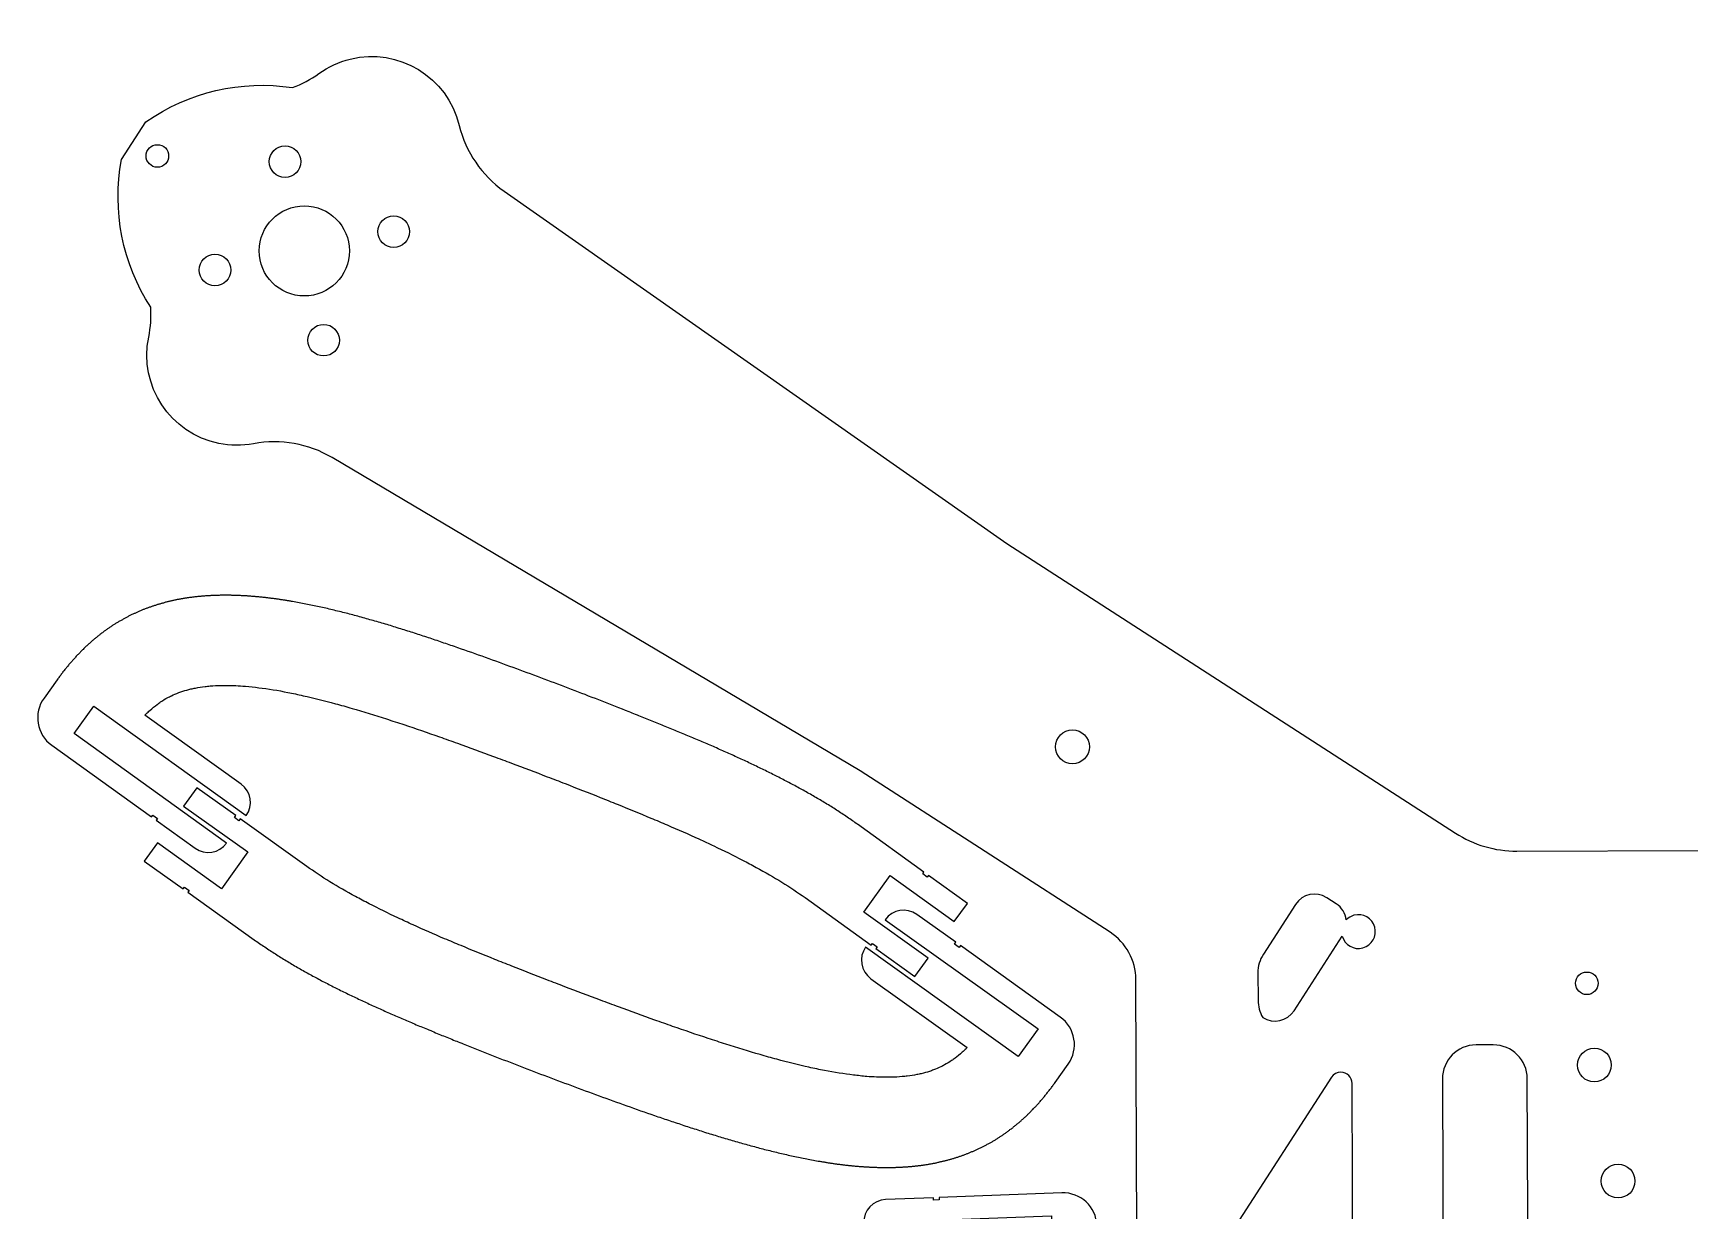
# Model space of a CAD drawing. Header units: millimetres. Extents: x 124 to 429, y -385 to -150.
# Drawn here: x 123.8 to 270.7, y -254.4 to -150 of the extents above; entities that cross this region are included whole.
import ezdxf

# ---------------------------------------------------------------- set-up
doc = ezdxf.new("R2010")
doc.units = ezdxf.units.MM
doc.header["$MEASUREMENT"] = 0
doc.layers.add('Layer 1', color=7, linetype='Continuous', lineweight=0)

msp = doc.modelspace()

# ---------------------------------------------------------------- linework, layer by layer
at = {"layer": 'Layer 1', "color": 18, "lineweight": 25, "true_color": 0x000000}
for points in [[(196.88, -220.13), (196.77, -220.05), (196.65, -219.97), (196.54, -219.89), (196.42, -219.81), (196.31, -219.73), (196.19, -219.65), (196.07, -219.57), (195.96, -219.49), (195.84, -219.41), (195.72, -219.33), (195.61, -219.25), (195.49, -219.17), (195.37, -219.1), (195.25, -219.02), (195.13, -218.94), (195.01, -218.87), (194.89, -218.79), (194.77, -218.71), (194.65, -218.64), (194.53, -218.56), (194.41, -218.49), (194.29, -218.41), (194.17, -218.34), (194.05, -218.26), (193.93, -218.19), (193.81, -218.12), (193.68, -218.04), (193.56, -217.97), (193.44, -217.9), (193.32, -217.83), (193.19, -217.75), (193.07, -217.68), (192.94, -217.61), (192.82, -217.54), (192.7, -217.47), (192.57, -217.4), (192.45, -217.33), (192.32, -217.26), (192.2, -217.18), (192.07, -217.11), (191.94, -217.05), (191.82, -216.98), (191.69, -216.91), (191.56, -216.84), (191.44, -216.77), (191.31, -216.7), (191.18, -216.63), (191.06, -216.56), (190.93, -216.5), (190.8, -216.43), (190.67, -216.36), (190.54, -216.29), (190.41, -216.23), (190.28, -216.16), (190.15, -216.09), (190.02, -216.03), (189.89, -215.96), (189.76, -215.89), (189.63, -215.83), (189.5, -215.76), (189.37, -215.7), (189.24, -215.63), (189.11, -215.57), (188.98, -215.5), (188.84, -215.44), (188.71, -215.37), (188.58, -215.31), (188.45, -215.24), (188.31, -215.18), (188.18, -215.11), (188.05, -215.05), (187.91, -214.98), (187.78, -214.92), (187.65, -214.86), (187.51, -214.79), (187.38, -214.73), (187.24, -214.67), (187.11, -214.6), (186.97, -214.54), (186.84, -214.48), (186.7, -214.42), (186.57, -214.35), (186.43, -214.29), (186.29, -214.23), (186.16, -214.17), (186.02, -214.1), (185.89, -214.04), (185.75, -213.98), (185.61, -213.92), (185.47, -213.86), (185.34, -213.79), (185.2, -213.73), (185.06, -213.67), (184.92, -213.61), (184.78, -213.55), (184.65, -213.49), (184.51, -213.43), (184.37, -213.36), (184.23, -213.3), (184.09, -213.24), (183.95, -213.18), (183.81, -213.12), (183.67, -213.06), (183.53, -213), (183.39, -212.94), (183.25, -212.88), (183.11, -212.82), (182.97, -212.76), (182.83, -212.7), (182.68, -212.64), (182.54, -212.58), (182.4, -212.52), (182.26, -212.46), (182.12, -212.4), (181.98, -212.34), (181.83, -212.28), (181.69, -212.22), (181.55, -212.16), (181.41, -212.1), (181.26, -212.04), (181.12, -211.98), (180.98, -211.92), (180.83, -211.86), (180.69, -211.8), (180.55, -211.74), (180.4, -211.68), (180.26, -211.62), (180.11, -211.56), (179.97, -211.5), (179.82, -211.44), (179.68, -211.38), (179.54, -211.33), (179.39, -211.27), (179.25, -211.21), (179.1, -211.15), (178.95, -211.09), (178.81, -211.03), (178.66, -210.97), (178.52, -210.91), (178.37, -210.85), (178.23, -210.79), (178.08, -210.74), (177.93, -210.68), (177.79, -210.62), (177.64, -210.56), (177.49, -210.5), (177.35, -210.44), (177.2, -210.38), (177.05, -210.32), (176.9, -210.27), (176.76, -210.21), (176.61, -210.15), (176.31, -210.03), (176.02, -209.92), (175.72, -209.8), (175.42, -209.68), (175.13, -209.56), (174.83, -209.45), (174.53, -209.33), (174.23, -209.22), (173.93, -209.1), (173.63, -208.98), (173.33, -208.87), (173.03, -208.75), (172.73, -208.63), (172.43, -208.52), (172.13, -208.4), (171.83, -208.29), (171.52, -208.17), (171.22, -208.06), (170.92, -207.94), (170.61, -207.82), (170.31, -207.71), (170.01, -207.59), (169.7, -207.48), (169.4, -207.37), (169.09, -207.25), (168.79, -207.14), (168.48, -207.02), (168.18, -206.91), (167.87, -206.79), (167.57, -206.68), (167.26, -206.57), (166.96, -206.45), (166.65, -206.34), (166.34, -206.23), (166.04, -206.12), (165.73, -206), (165.42, -205.89), (165.12, -205.78), (164.81, -205.67), (164.5, -205.56), (164.2, -205.45), (163.89, -205.34), (163.58, -205.23), (163.27, -205.12), (162.97, -205.01), (162.66, -204.9), (162.35, -204.79), (162.04, -204.68), (161.74, -204.58), (161.43, -204.47), (161.28, -204.42), (161.12, -204.36), (160.97, -204.31), (160.81, -204.26), (160.66, -204.2), (160.51, -204.15), (160.35, -204.1), (160.2, -204.05), (160.05, -203.99), (159.89, -203.94), (159.74, -203.89), (159.59, -203.84), (159.43, -203.79), (159.28, -203.74), (159.13, -203.69), (158.97, -203.63), (158.82, -203.58), (158.67, -203.53), (158.51, -203.48), (158.36, -203.43), (158.21, -203.38), (158.05, -203.33), (157.9, -203.28), (157.75, -203.23), (157.59, -203.18), (157.44, -203.13), (157.29, -203.08), (157.13, -203.04), (156.98, -202.99), (156.83, -202.94), (156.67, -202.89), (156.52, -202.84), (156.37, -202.8), (156.22, -202.75), (156.06, -202.7), (155.91, -202.65), (155.76, -202.61), (155.61, -202.56), (155.45, -202.51), (155.3, -202.47), (155.15, -202.42), (155, -202.38), (154.84, -202.33), (154.69, -202.29), (154.54, -202.24), (154.39, -202.2), (154.24, -202.15), (154.08, -202.11), (153.93, -202.06), (153.78, -202.02), (153.63, -201.98), (153.48, -201.93), (153.33, -201.89), (153.18, -201.85), (153.02, -201.81), (152.87, -201.77), (152.72, -201.72), (152.57, -201.68), (152.42, -201.64), (152.27, -201.6), (152.12, -201.56), (151.97, -201.52), (151.82, -201.48), (151.67, -201.44), (151.52, -201.41), (151.37, -201.37), (151.22, -201.33), (151.07, -201.29), (150.92, -201.25), (150.77, -201.22), (150.62, -201.18), (150.47, -201.14), (150.32, -201.11), (150.17, -201.07), (150.02, -201.04), (149.87, -201), (149.72, -200.97), (149.57, -200.93), (149.42, -200.9), (149.27, -200.87), (149.12, -200.83), (148.98, -200.8), (148.83, -200.77), (148.68, -200.74), (148.53, -200.71), (148.38, -200.68), (148.24, -200.65), (148.09, -200.62), (147.94, -200.59), (147.79, -200.56), (147.65, -200.53), (147.5, -200.5), (147.35, -200.48), (147.2, -200.45), (147.06, -200.42), (146.91, -200.4), (146.76, -200.37), (146.69, -200.36), (146.62, -200.35), (146.54, -200.33), (146.47, -200.32), (146.4, -200.31), (146.33, -200.3), (146.25, -200.28), (146.18, -200.27), (146.11, -200.26), (146.03, -200.25), (145.96, -200.24), (145.89, -200.23), (145.82, -200.22), (145.74, -200.21), (145.67, -200.19), (145.6, -200.18), (145.52, -200.17), (145.45, -200.16), (145.38, -200.15), (145.31, -200.14), (145.23, -200.13), (145.16, -200.12), (145.09, -200.11), (145.02, -200.1), (144.95, -200.09), (144.87, -200.09), (144.8, -200.08), (144.73, -200.07), (144.66, -200.06), (144.58, -200.05), (144.51, -200.04), (144.44, -200.03), (144.37, -200.02), (144.3, -200.02), (144.22, -200.01), (144.15, -200), (144.08, -199.99), (144.01, -199.98), (143.94, -199.98), (143.87, -199.97), (143.79, -199.96), (143.72, -199.96), (143.65, -199.95), (143.58, -199.94), (143.51, -199.94), (143.44, -199.93), (143.37, -199.92), (143.29, -199.92), (143.22, -199.91), (143.15, -199.91), (143.08, -199.9), (143.01, -199.89), (142.94, -199.89), (142.87, -199.88), (142.8, -199.88), (142.73, -199.87), (142.65, -199.87), (142.58, -199.87), (142.51, -199.86), (142.44, -199.86), (142.37, -199.85), (142.3, -199.85), (142.23, -199.85), (142.16, -199.84), (142.09, -199.84), (142.02, -199.84), (141.95, -199.83), (141.88, -199.83), (141.81, -199.83), (141.74, -199.83), (141.67, -199.82), (141.6, -199.82), (141.53, -199.82), (141.46, -199.82), (141.39, -199.82), (141.32, -199.81), (141.25, -199.81), (141.18, -199.81), (141.11, -199.81), (141.04, -199.81), (140.97, -199.81), (140.9, -199.81), (140.83, -199.81), (140.76, -199.81), (140.69, -199.81), (140.62, -199.81), (140.55, -199.81), (140.48, -199.81), (140.41, -199.81), (140.34, -199.81), (140.27, -199.82), (140.2, -199.82), (140.13, -199.82), (140.07, -199.82), (140, -199.82), (139.93, -199.83), (139.86, -199.83), (139.79, -199.83), (139.72, -199.83), (139.65, -199.84), (139.58, -199.84), (139.52, -199.84), (139.45, -199.85), (139.38, -199.85), (139.31, -199.85), (139.24, -199.86), (139.17, -199.86), (139.1, -199.87), (139.04, -199.87), (138.97, -199.88), (138.9, -199.88), (138.83, -199.89), (138.76, -199.89), (138.7, -199.9), (138.63, -199.91), (138.56, -199.91), (138.49, -199.92), (138.43, -199.93), (138.36, -199.93), (138.29, -199.94), (138.22, -199.95), (138.15, -199.96), (138.09, -199.96), (138.02, -199.97), (137.95, -199.98), (137.89, -199.99), (137.82, -200), (137.75, -200.01), (137.68, -200.01), (137.62, -200.02), (137.55, -200.03), (137.48, -200.04), (137.42, -200.05), (137.35, -200.06), (137.28, -200.07), (137.22, -200.08), (137.15, -200.09), (137.08, -200.11), (137.02, -200.12), (136.95, -200.13), (136.88, -200.14), (136.82, -200.15), (136.75, -200.17), (136.69, -200.18), (136.62, -200.19), (136.55, -200.2), (136.49, -200.22), (136.42, -200.23), (136.36, -200.24), (136.29, -200.26), (136.22, -200.27), (136.16, -200.29), (136.09, -200.3), (136.03, -200.32), (135.96, -200.33), (135.9, -200.35), (135.83, -200.36), (135.77, -200.38), (135.7, -200.39), (135.64, -200.41), (135.57, -200.43), (135.51, -200.44), (135.44, -200.46), (135.38, -200.48), (135.31, -200.5), (135.25, -200.51), (135.18, -200.53), (135.12, -200.55), (135.05, -200.57), (134.99, -200.59), (134.92, -200.61), (134.86, -200.63), (134.8, -200.64), (134.73, -200.66), (134.67, -200.68), (134.6, -200.71), (134.54, -200.73), (134.48, -200.75), (134.41, -200.77), (134.35, -200.79), (134.28, -200.81), (134.22, -200.83), (134.16, -200.86), (134.09, -200.88), (134.03, -200.9), (133.97, -200.92), (133.9, -200.95), (133.84, -200.97), (133.78, -200.99), (133.71, -201.02), (133.65, -201.04), (133.59, -201.07), (133.53, -201.09), (133.46, -201.12), (133.4, -201.14), (133.34, -201.17), (133.28, -201.2), (133.21, -201.22), (133.15, -201.25), (133.09, -201.28), (133.03, -201.3), (132.96, -201.33), (132.9, -201.36), (132.84, -201.39), (132.78, -201.42), (132.72, -201.44), (132.65, -201.47), (132.59, -201.5), (132.53, -201.53), (132.47, -201.56), (132.41, -201.59), (132.35, -201.62), (132.29, -201.65), (132.22, -201.68), (132.16, -201.72), (132.1, -201.75), (132.04, -201.78), (131.98, -201.81), (131.92, -201.84), (131.86, -201.88), (131.8, -201.91), (131.74, -201.94), (131.68, -201.98), (131.62, -202.01), (131.56, -202.05), (131.5, -202.08), (131.43, -202.12), (131.37, -202.15), (131.31, -202.19), (131.25, -202.22), (131.19, -202.26), (131.13, -202.3), (131.08, -202.33), (131.02, -202.37), (130.96, -202.41), (130.9, -202.45), (130.84, -202.48), (130.78, -202.52), (130.72, -202.56), (130.66, -202.6), (130.6, -202.64), (130.54, -202.68), (130.48, -202.72), (130.42, -202.76), (130.36, -202.8), (130.31, -202.84), (130.25, -202.88), (130.19, -202.93), (130.13, -202.97), (130.07, -203.01), (130.01, -203.05), (129.96, -203.1), (129.9, -203.14), (129.84, -203.18), (129.78, -203.23), (129.72, -203.27), (129.67, -203.32), (129.61, -203.36), (129.55, -203.41), (129.49, -203.45), (129.44, -203.5), (129.38, -203.55), (129.32, -203.59), (129.26, -203.64), (129.21, -203.69), (129.15, -203.74), (129.09, -203.79), (129.04, -203.83), (128.98, -203.88), (128.92, -203.93), (128.87, -203.98), (128.81, -204.03), (128.75, -204.08), (128.7, -204.13), (128.64, -204.19), (128.58, -204.24), (128.53, -204.29), (128.47, -204.34), (128.42, -204.39), (128.36, -204.45), (128.3, -204.5), (128.25, -204.55), (128.19, -204.61), (128.14, -204.66), (128.08, -204.72), (128.03, -204.77), (127.97, -204.83), (127.92, -204.89), (127.86, -204.94), (127.81, -205), (127.75, -205.06), (127.7, -205.11), (127.64, -205.17), (127.59, -205.23), (127.53, -205.29), (127.48, -205.35), (127.43, -205.41), (127.37, -205.47), (127.32, -205.53), (127.26, -205.59), (127.21, -205.65), (127.16, -205.71), (127.1, -205.77), (127.05, -205.83), (127, -205.9), (126.94, -205.96), (126.89, -206.02), (126.84, -206.09), (126.78, -206.15), (126.73, -206.22), (126.68, -206.28), (126.62, -206.35), (126.57, -206.41), (126.52, -206.48), (126.47, -206.55), (126.41, -206.61), (126.36, -206.68), (126.31, -206.75), (126.26, -206.82), (126.21, -206.89), (126.15, -206.96), (126.1, -207.03), (126.05, -207.1), (126, -207.17), (125.95, -207.24), (125.9, -207.31)], [(148.03, -223.86), (142.13, -219.65), (142.02, -219.81), (141.61, -219.52), (141.73, -219.36), (138.27, -216.88), (137.11, -218.51), (142.8, -222.58), (140.48, -225.84), (134.78, -221.76), (133.62, -223.39), (137.07, -225.86), (137.19, -225.7), (137.6, -225.99), (137.48, -226.15), (143.38, -230.37)], [(192.22, -226.63), (198.1, -230.86), (198.22, -230.7), (198.63, -230.99), (198.51, -231.15), (201.96, -233.63), (203.13, -232.01), (197.44, -227.92), (199.78, -224.68), (205.46, -228.76), (206.63, -227.14), (203.18, -224.66), (203.06, -224.82), (202.66, -224.53), (202.77, -224.36), (196.88, -220.13)], [(143.38, -230.37), (143.49, -230.45), (143.61, -230.53), (143.72, -230.61), (143.84, -230.7), (143.96, -230.78), (144.07, -230.86), (144.19, -230.94), (144.31, -231.01), (144.42, -231.09), (144.54, -231.17), (144.66, -231.25), (144.78, -231.33), (144.9, -231.4), (145.01, -231.48), (145.13, -231.56), (145.25, -231.63), (145.37, -231.71), (145.49, -231.79), (145.61, -231.86), (145.73, -231.94), (145.85, -232.01), (145.97, -232.09), (146.1, -232.16), (146.22, -232.23), (146.34, -232.31), (146.46, -232.38), (146.58, -232.45), (146.71, -232.53), (146.83, -232.6), (146.95, -232.67), (147.08, -232.74), (147.2, -232.82), (147.32, -232.89), (147.45, -232.96), (147.57, -233.03), (147.7, -233.1), (147.82, -233.17), (147.95, -233.24), (148.07, -233.31), (148.2, -233.38), (148.33, -233.45), (148.45, -233.52), (148.58, -233.59), (148.71, -233.66), (148.83, -233.72), (148.96, -233.79), (149.09, -233.86), (149.22, -233.93), (149.34, -234), (149.47, -234.06), (149.6, -234.13), (149.73, -234.2), (149.86, -234.26), (149.99, -234.33), (150.12, -234.4), (150.25, -234.46), (150.38, -234.53), (150.51, -234.6), (150.64, -234.66), (150.77, -234.73), (150.9, -234.79), (151.03, -234.86), (151.16, -234.92), (151.3, -234.99), (151.43, -235.05), (151.56, -235.12), (151.69, -235.18), (151.83, -235.24), (151.96, -235.31), (152.09, -235.37), (152.23, -235.44), (152.36, -235.5), (152.49, -235.56), (152.63, -235.63), (152.76, -235.69), (152.9, -235.75), (153.03, -235.82), (153.17, -235.88), (153.3, -235.94), (153.44, -236), (153.57, -236.07), (153.71, -236.13), (153.84, -236.19), (153.98, -236.25), (154.12, -236.32), (154.25, -236.38), (154.39, -236.44), (154.53, -236.5), (154.67, -236.56), (154.8, -236.62), (154.94, -236.69), (155.08, -236.75), (155.22, -236.81), (155.36, -236.87), (155.49, -236.93), (155.63, -236.99), (155.77, -237.05), (155.91, -237.11), (156.05, -237.17), (156.19, -237.23), (156.33, -237.29), (156.47, -237.35), (156.61, -237.42), (156.75, -237.48), (156.89, -237.54), (157.03, -237.6), (157.17, -237.66), (157.31, -237.72), (157.45, -237.78), (157.59, -237.84), (157.74, -237.9), (157.88, -237.96), (158.02, -238.02), (158.16, -238.07), (158.3, -238.13), (158.45, -238.19), (158.59, -238.25), (158.73, -238.31), (158.87, -238.37), (159.02, -238.43), (159.16, -238.49), (159.3, -238.55), (159.45, -238.61), (159.59, -238.67), (159.74, -238.73), (159.88, -238.79), (160.02, -238.85), (160.17, -238.9), (160.31, -238.96), (160.46, -239.02), (160.6, -239.08), (160.75, -239.14), (160.89, -239.2), (161.04, -239.26), (161.18, -239.32), (161.33, -239.37), (161.47, -239.43), (161.62, -239.49), (161.77, -239.55), (161.91, -239.61), (162.06, -239.67), (162.21, -239.73), (162.35, -239.78), (162.5, -239.84), (162.65, -239.9), (162.79, -239.96), (162.94, -240.02), (163.09, -240.08), (163.23, -240.14), (163.38, -240.19), (163.53, -240.25), (163.68, -240.31), (163.97, -240.43), (164.27, -240.54), (164.57, -240.66), (164.86, -240.77), (165.16, -240.89), (165.46, -241.01), (165.76, -241.12), (166.06, -241.24), (166.36, -241.35), (166.66, -241.47), (166.96, -241.59), (167.26, -241.7), (167.56, -241.82), (167.86, -241.93), (168.16, -242.05), (168.46, -242.16), (168.77, -242.28), (169.07, -242.39), (169.37, -242.51), (169.68, -242.62), (169.98, -242.73), (170.28, -242.85), (170.59, -242.96), (170.89, -243.08), (171.2, -243.19), (171.5, -243.3), (171.81, -243.42), (172.11, -243.53), (172.42, -243.65), (172.73, -243.76), (173.03, -243.87), (173.34, -243.98), (173.64, -244.1), (173.95, -244.21), (174.26, -244.32), (174.56, -244.43), (174.87, -244.54), (175.18, -244.65), (175.49, -244.76), (175.79, -244.87), (176.1, -244.98), (176.41, -245.09), (176.72, -245.2), (177.02, -245.31), (177.33, -245.42), (177.64, -245.53), (177.95, -245.64), (178.25, -245.74), (178.56, -245.85), (178.87, -245.96), (179.02, -246.01), (179.18, -246.06), (179.33, -246.11), (179.48, -246.17), (179.64, -246.22), (179.79, -246.27), (179.95, -246.32), (180.1, -246.38), (180.25, -246.43), (180.41, -246.48), (180.56, -246.53), (180.71, -246.58), (180.87, -246.63), (181.02, -246.68), (181.17, -246.73), (181.33, -246.78), (181.48, -246.84), (181.64, -246.89), (181.79, -246.94), (181.94, -246.99), (182.1, -247.04), (182.25, -247.09), (182.4, -247.13), (182.56, -247.18), (182.71, -247.23), (182.86, -247.28), (183.02, -247.33), (183.17, -247.38), (183.32, -247.43), (183.47, -247.48), (183.63, -247.52), (183.78, -247.57), (183.93, -247.62), (184.09, -247.67), (184.24, -247.71), (184.39, -247.76), (184.54, -247.81), (184.7, -247.85), (184.85, -247.9), (185, -247.94), (185.15, -247.99), (185.31, -248.03), (185.46, -248.08), (185.61, -248.12), (185.76, -248.17), (185.91, -248.21), (186.07, -248.26), (186.22, -248.3), (186.37, -248.34), (186.52, -248.39), (186.67, -248.43), (186.83, -248.47), (186.98, -248.51), (187.13, -248.56), (187.28, -248.6), (187.43, -248.64), (187.58, -248.68), (187.73, -248.72), (187.88, -248.76), (188.04, -248.8), (188.19, -248.84), (188.34, -248.88), (188.49, -248.92), (188.64, -248.96), (188.79, -249), (188.94, -249.03), (189.09, -249.07), (189.24, -249.11), (189.39, -249.15), (189.54, -249.18), (189.69, -249.22), (189.84, -249.26), (189.99, -249.29), (190.14, -249.33), (190.29, -249.36), (190.44, -249.4), (190.59, -249.43), (190.74, -249.46), (190.88, -249.5), (191.03, -249.53), (191.18, -249.56), (191.33, -249.59), (191.48, -249.63), (191.63, -249.66), (191.78, -249.69), (191.92, -249.72), (192.07, -249.75), (192.22, -249.78), (192.37, -249.81), (192.51, -249.83), (192.66, -249.86), (192.81, -249.89), (192.96, -249.92), (193.1, -249.94), (193.25, -249.97), (193.4, -250), (193.54, -250.02), (193.62, -250.03), (193.69, -250.05), (193.76, -250.06), (193.84, -250.07), (193.91, -250.08), (193.98, -250.09), (194.06, -250.11), (194.13, -250.12), (194.2, -250.13), (194.27, -250.14), (194.35, -250.15), (194.42, -250.16), (194.49, -250.17), (194.57, -250.18), (194.64, -250.19), (194.71, -250.2), (194.78, -250.22), (194.86, -250.23), (194.93, -250.24), (195, -250.25), (195.07, -250.26), (195.15, -250.26), (195.22, -250.27), (195.29, -250.28), (195.36, -250.29), (195.44, -250.3), (195.51, -250.31), (195.58, -250.32), (195.65, -250.33), (195.72, -250.34), (195.8, -250.35), (195.87, -250.35), (195.94, -250.36), (196.01, -250.37), (196.08, -250.38), (196.16, -250.39), (196.23, -250.39), (196.3, -250.4), (196.37, -250.41), (196.44, -250.41), (196.51, -250.42), (196.59, -250.43), (196.66, -250.44), (196.73, -250.44), (196.8, -250.45), (196.87, -250.45), (196.94, -250.46), (197.01, -250.47), (197.09, -250.47), (197.16, -250.48), (197.23, -250.48), (197.3, -250.49), (197.37, -250.49), (197.44, -250.5), (197.51, -250.5), (197.58, -250.51), (197.65, -250.51), (197.73, -250.52), (197.8, -250.52), (197.87, -250.52), (197.94, -250.53), (198.01, -250.53), (198.08, -250.54), (198.15, -250.54), (198.22, -250.54), (198.29, -250.54), (198.36, -250.55), (198.43, -250.55), (198.5, -250.55), (198.57, -250.55), (198.64, -250.56), (198.71, -250.56), (198.78, -250.56), (198.85, -250.56), (198.92, -250.56), (198.99, -250.56), (199.06, -250.57), (199.13, -250.57), (199.2, -250.57), (199.27, -250.57), (199.34, -250.57), (199.41, -250.57), (199.48, -250.57), (199.55, -250.57), (199.62, -250.57), (199.69, -250.57), (199.76, -250.57), (199.83, -250.57), (199.9, -250.56), (199.97, -250.56), (200.04, -250.56), (200.1, -250.56), (200.17, -250.56), (200.24, -250.56), (200.31, -250.55), (200.38, -250.55), (200.45, -250.55), (200.52, -250.55), (200.59, -250.54), (200.66, -250.54), (200.72, -250.54), (200.79, -250.53), (200.86, -250.53), (200.93, -250.52), (201, -250.52), (201.07, -250.52), (201.14, -250.51), (201.2, -250.51), (201.27, -250.5), (201.34, -250.5), (201.41, -250.49), (201.48, -250.48), (201.54, -250.48), (201.61, -250.47), (201.68, -250.47), (201.75, -250.46), (201.82, -250.45), (201.88, -250.45), (201.95, -250.44), (202.02, -250.43), (202.09, -250.42), (202.15, -250.42), (202.22, -250.41), (202.29, -250.4), (202.36, -250.39), (202.42, -250.38), (202.49, -250.38), (202.56, -250.37), (202.62, -250.36), (202.69, -250.35), (202.76, -250.34), (202.82, -250.33), (202.89, -250.32), (202.96, -250.31), (203.02, -250.3), (203.09, -250.29), (203.16, -250.27), (203.22, -250.26), (203.29, -250.25), (203.36, -250.24), (203.42, -250.23), (203.49, -250.22), (203.56, -250.2), (203.62, -250.19), (203.69, -250.18), (203.75, -250.17), (203.82, -250.15), (203.89, -250.14), (203.95, -250.12), (204.02, -250.11), (204.08, -250.1), (204.15, -250.08), (204.21, -250.07), (204.28, -250.05), (204.35, -250.04), (204.41, -250.02), (204.48, -250.01), (204.54, -249.99), (204.61, -249.97), (204.67, -249.96), (204.74, -249.94), (204.8, -249.92), (204.87, -249.91), (204.93, -249.89), (205, -249.87), (205.06, -249.85), (205.12, -249.83), (205.19, -249.82), (205.25, -249.8), (205.32, -249.78), (205.38, -249.76), (205.45, -249.74), (205.51, -249.72), (205.57, -249.7), (205.64, -249.68), (205.7, -249.66), (205.77, -249.64), (205.83, -249.62), (205.89, -249.6), (205.96, -249.57), (206.02, -249.55), (206.09, -249.53), (206.15, -249.51), (206.21, -249.48), (206.28, -249.46), (206.34, -249.44), (206.4, -249.42), (206.47, -249.39), (206.53, -249.37), (206.59, -249.34), (206.65, -249.32), (206.72, -249.29), (206.78, -249.27), (206.84, -249.24), (206.9, -249.22), (206.97, -249.19), (207.03, -249.16), (207.09, -249.14), (207.15, -249.11), (207.22, -249.08), (207.28, -249.06), (207.34, -249.03), (207.4, -249), (207.47, -248.97), (207.53, -248.94), (207.59, -248.92), (207.65, -248.89), (207.71, -248.86), (207.77, -248.83), (207.84, -248.8), (207.9, -248.77), (207.96, -248.74), (208.02, -248.71), (208.08, -248.67), (208.14, -248.64), (208.2, -248.61), (208.26, -248.58), (208.32, -248.55), (208.39, -248.51), (208.45, -248.48), (208.51, -248.45), (208.57, -248.41), (208.63, -248.38), (208.69, -248.35), (208.75, -248.31), (208.81, -248.28), (208.87, -248.24), (208.93, -248.21), (208.99, -248.17), (209.05, -248.13), (209.11, -248.1), (209.17, -248.06), (209.23, -248.02), (209.29, -247.99), (209.35, -247.95), (209.41, -247.91), (209.47, -247.87), (209.53, -247.83), (209.58, -247.79), (209.64, -247.75), (209.7, -247.72), (209.76, -247.68), (209.82, -247.64), (209.88, -247.59), (209.94, -247.55), (210, -247.51), (210.05, -247.47), (210.11, -247.43), (210.17, -247.39), (210.23, -247.34), (210.29, -247.3), (210.35, -247.26), (210.4, -247.21), (210.46, -247.17), (210.52, -247.13), (210.58, -247.08), (210.64, -247.04), (210.69, -246.99), (210.75, -246.94), (210.81, -246.9), (210.87, -246.85), (210.92, -246.81), (210.98, -246.76), (211.04, -246.71), (211.09, -246.66), (211.15, -246.61), (211.21, -246.57), (211.26, -246.52), (211.32, -246.47), (211.38, -246.42), (211.43, -246.37), (211.49, -246.32), (211.55, -246.27), (211.6, -246.22), (211.66, -246.17), (211.71, -246.11), (211.77, -246.06), (211.83, -246.01), (211.88, -245.96), (211.94, -245.9), (211.99, -245.85), (212.05, -245.8), (212.1, -245.74), (212.16, -245.69), (212.21, -245.63), (212.27, -245.58), (212.32, -245.52), (212.38, -245.46), (212.43, -245.41), (212.49, -245.35), (212.54, -245.29), (212.6, -245.23), (212.65, -245.18), (212.71, -245.12), (212.76, -245.06), (212.82, -245), (212.87, -244.94), (212.92, -244.88), (212.98, -244.82), (213.03, -244.76), (213.09, -244.7), (213.14, -244.64), (213.19, -244.57), (213.25, -244.51), (213.3, -244.45), (213.35, -244.39), (213.41, -244.32), (213.46, -244.26), (213.51, -244.19), (213.56, -244.13), (213.62, -244.06), (213.67, -244), (213.72, -243.93), (213.77, -243.87), (213.83, -243.8), (213.88, -243.73), (213.93, -243.66), (213.98, -243.6), (214.04, -243.53), (214.09, -243.46), (214.14, -243.39), (214.19, -243.32), (214.24, -243.25), (214.29, -243.18), (214.35, -243.11), (214.4, -243.04)]]:
    msp.add_lwpolyline(points, dxfattribs=at)
for centre, radius in [((134.78, -160.85), 1), ((146.11, -161.35), 1.4), ((147.81, -169.27), 4), ((155.73, -167.56), 1.4), ((139.89, -170.97), 1.4), ((149.52, -177.19), 1.4), ((215.94, -213.26), 1.5), ((261.57, -234.23), 1), ((262.23, -241.48), 1.5), ((264.33, -251.77), 1.5)]:
    msp.add_circle(centre, radius, dxfattribs=at)
for points, knots in [([(362.3, -319.79), (362.3, -319.79), (340.12, -305.47), (340.12, -305.47), (338.7, -304.55), (337.84, -302.98), (337.84, -301.29), (337.84, -301.29), (337.57, -233.43), (337.57, -233.43), (337.56, -231.74), (338.41, -230.16), (339.82, -229.23), (339.82, -229.23), (361.89, -214.73), (361.89, -214.73), (361.89, -214.73), (408.5, -186.58), (408.5, -186.58), (410.58, -185.32), (413.05, -184.87), (415.44, -185.3), (419.79, -186.08), (423.95, -183.18), (424.73, -178.84), (424.91, -177.82), (424.89, -176.77), (424.68, -175.76), (424.49, -174.9), (424.42, -174.01), (424.47, -173.13), (426.96, -169.24), (427.85, -164.54), (426.96, -160.01), (426.96, -160.01), (424.77, -156.67), (424.77, -156.67), (420.96, -154.06), (416.3, -153.01), (411.74, -153.75), (410.91, -153.44), (410.12, -153.03), (409.4, -152.51), (405.8, -149.96), (400.81, -150.8), (398.25, -154.4), (397.65, -155.25), (397.22, -156.2), (396.98, -157.21), (396.43, -159.57), (395.03, -161.65), (393.05, -163.06), (393.05, -163.06), (348.71, -194.68), (348.71, -194.68), (348.71, -194.68), (309.14, -220.67), (309.14, -220.67), (307.52, -221.74), (305.62, -222.31), (303.69, -222.32), (303.69, -222.32), (255.36, -222.51), (255.36, -222.51), (253.42, -222.51), (251.53, -221.96), (249.9, -220.91), (249.9, -220.91), (210.12, -195.22), (210.12, -195.22), (210.12, -195.22), (165.53, -163.96), (165.53, -163.96), (163.54, -162.57), (162.13, -160.5), (161.55, -158.14), (160.51, -153.84), (156.18, -151.21), (151.89, -152.25), (150.88, -152.5), (149.94, -152.94), (149.1, -153.54), (148.38, -154.06), (147.6, -154.48), (146.77, -154.79), (142.21, -154.09), (137.55, -155.18), (133.77, -157.81), (133.77, -157.81), (131.6, -161.17), (131.6, -161.17), (130.75, -165.71), (131.68, -170.4), (134.19, -174.27), (134.25, -175.16), (134.18, -176.04), (134.01, -176.91), (133.12, -181.24), (135.92, -185.46), (140.24, -186.35), (141.26, -186.55), (142.3, -186.56), (143.32, -186.37), (145.71, -185.92), (148.18, -186.36), (150.27, -187.6), (150.27, -187.6), (197.1, -215.38), (197.1, -215.38), (197.1, -215.38), (219.28, -229.71), (219.28, -229.71), (220.7, -230.62), (221.56, -232.2), (221.57, -233.89), (221.57, -233.89), (221.84, -301.75), (221.84, -301.75), (221.84, -303.44), (221, -305.02), (219.58, -305.95), (219.58, -305.95), (197.52, -320.44), (197.52, -320.44), (197.52, -320.44), (150.9, -348.6), (150.9, -348.6), (148.82, -349.85), (146.36, -350.31), (143.97, -349.88), (139.62, -349.1), (135.46, -351.99), (134.68, -356.34), (134.5, -357.36), (134.51, -358.4), (134.73, -359.42), (134.91, -360.28), (134.98, -361.17), (134.93, -362.05), (132.45, -365.94), (131.56, -370.64), (132.44, -375.17), (132.44, -375.17), (134.64, -378.51), (134.64, -378.51), (138.44, -381.12), (143.11, -382.16), (147.67, -381.43), (148.5, -381.74), (149.28, -382.15), (150, -382.66), (153.6, -385.22), (158.6, -384.37), (161.16, -380.77), (161.76, -379.93), (162.19, -378.98), (162.42, -377.97), (162.98, -375.6), (164.37, -373.52), (166.35, -372.11), (166.35, -372.11), (210.7, -340.5), (210.7, -340.5), (210.7, -340.5), (239.91, -321.31), (239.91, -321.31), (239.91, -321.31), (260.27, -352.29), (260.27, -352.29), (260.27, -352.29), (299.26, -352.14), (299.26, -352.14), (299.6, -352.14), (299.91, -351.97), (300.1, -351.68), (300.1, -351.68), (319.37, -321.83), (319.37, -321.83), (319.67, -321.37), (320.29, -321.23), (320.76, -321.53), (320.76, -321.53), (349.28, -339.95), (349.28, -339.95), (349.28, -339.95), (393.87, -371.21), (393.87, -371.21), (395.86, -372.61), (397.28, -374.68), (397.85, -377.04), (398.89, -381.33), (403.22, -383.97), (407.51, -382.92), (408.52, -382.68), (409.47, -382.24), (410.31, -381.63), (411.02, -381.12), (411.81, -380.7), (412.63, -380.39), (417.2, -381.08), (421.85, -380), (425.64, -377.36), (425.64, -377.36), (427.81, -374), (427.81, -374), (428.66, -369.46), (427.73, -364.77), (425.21, -360.9), (425.16, -360.02), (425.22, -359.14), (425.4, -358.27), (426.28, -353.94), (423.49, -349.71), (419.16, -348.83), (418.15, -348.62), (417.1, -348.61), (416.08, -348.81), (413.7, -349.25), (411.23, -348.82), (409.14, -347.58), (409.14, -347.58), (362.3, -319.79), (362.3, -319.79)], [0, 0, 0, 0, 1, 1, 1, 2, 2, 2, 3, 3, 3, 4, 4, 4, 5, 5, 5, 6, 6, 6, 7, 7, 7, 8, 8, 8, 9, 9, 9, 10, 10, 10, 11, 11, 11, 12, 12, 12, 13, 13, 13, 14, 14, 14, 15, 15, 15, 16, 16, 16, 17, 17, 17, 18, 18, 18, 19, 19, 19, 20, 20, 20, 21, 21, 21, 22, 22, 22, 23, 23, 23, 24, 24, 24, 25, 25, 25, 26, 26, 26, 27, 27, 27, 28, 28, 28, 29, 29, 29, 30, 30, 30, 31, 31, 31, 32, 32, 32, 33, 33, 33, 34, 34, 34, 35, 35, 35, 36, 36, 36, 37, 37, 37, 38, 38, 38, 39, 39, 39, 40, 40, 40, 41, 41, 41, 42, 42, 42, 43, 43, 43, 44, 44, 44, 45, 45, 45, 46, 46, 46, 47, 47, 47, 48, 48, 48, 49, 49, 49, 50, 50, 50, 51, 51, 51, 52, 52, 52, 53, 53, 53, 54, 54, 54, 55, 55, 55, 56, 56, 56, 57, 57, 57, 58, 58, 58, 59, 59, 59, 60, 60, 60, 61, 61, 61, 62, 62, 62, 63, 63, 63, 64, 64, 64, 65, 65, 65, 66, 66, 66, 67, 67, 67, 68, 68, 68, 69, 69, 69, 70, 70, 70, 71, 71, 71, 72, 72, 72, 73, 73, 73, 74, 74, 74, 74]), ([(125.9, -207.31), (125.9, -207.31), (124.73, -208.93), (124.73, -208.93), (123.76, -210.28), (124.07, -212.15), (125.41, -213.12), (125.41, -213.12), (134.27, -219.48), (134.27, -219.48), (134.27, -219.48), (134.38, -219.32), (134.38, -219.32), (134.38, -219.32), (134.79, -219.61), (134.79, -219.61), (134.79, -219.61), (134.67, -219.77), (134.67, -219.77), (134.67, -219.77), (138.13, -222.25), (138.13, -222.25), (139.02, -222.89), (140.27, -222.69), (140.92, -221.79), (140.92, -221.79), (127.39, -212.08), (127.39, -212.08), (127.39, -212.08), (129.14, -209.64), (129.14, -209.64), (129.14, -209.64), (142.67, -219.36), (142.67, -219.36), (143.31, -218.46), (143.11, -217.21), (142.21, -216.57), (142.21, -216.57), (133.68, -210.44), (133.68, -210.44)], [0, 0, 0, 0, 1, 1, 1, 2, 2, 2, 3, 3, 3, 4, 4, 4, 5, 5, 5, 6, 6, 6, 7, 7, 7, 8, 8, 8, 9, 9, 9, 10, 10, 10, 11, 11, 11, 12, 12, 12, 13, 13, 13, 13]), ([(133.68, -210.44), (133.71, -210.4), (133.75, -210.36), (133.79, -210.33), (133.9, -210.22), (134.01, -210.12), (134.11, -210.02), (134.33, -209.82), (134.55, -209.65), (134.76, -209.5), (134.86, -209.42), (134.97, -209.34), (135.07, -209.27), (135.28, -209.13), (135.49, -209.01), (135.7, -208.89), (135.81, -208.84), (135.91, -208.78), (136.02, -208.73), (136.23, -208.63), (136.45, -208.54), (136.68, -208.45), (136.79, -208.41), (136.91, -208.37), (137.03, -208.33), (137.26, -208.25), (137.51, -208.19), (137.76, -208.12), (137.89, -208.09), (138.02, -208.07), (138.16, -208.04), (138.43, -207.99), (138.71, -207.94), (139.01, -207.91), (139.15, -207.89), (139.3, -207.88), (139.46, -207.86), (139.77, -207.84), (140.09, -207.82), (140.42, -207.81), (140.59, -207.81), (140.76, -207.81), (140.94, -207.81), (141.46, -207.81), (142.01, -207.84), (142.59, -207.89), (142.98, -207.92), (143.38, -207.96), (143.78, -208.01), (144.6, -208.11), (145.46, -208.25), (146.35, -208.43), (146.8, -208.52), (147.25, -208.61), (147.71, -208.72), (148.64, -208.92), (149.59, -209.16), (150.57, -209.43), (151.06, -209.56), (151.55, -209.7), (152.05, -209.85), (153.05, -210.14), (154.06, -210.45), (155.09, -210.78), (155.61, -210.95), (156.13, -211.12), (156.65, -211.29), (157.69, -211.64), (158.74, -212), (159.8, -212.37), (160.33, -212.56), (160.86, -212.75), (161.39, -212.94), (162.45, -213.32), (163.52, -213.71), (164.58, -214.11), (165.12, -214.3), (165.65, -214.5), (166.18, -214.7), (167.25, -215.1), (168.31, -215.5), (169.36, -215.91), (169.89, -216.11), (170.41, -216.31), (170.94, -216.52), (171.98, -216.92), (173.02, -217.33), (174.04, -217.74), (174.56, -217.94), (175.07, -218.15), (175.57, -218.35), (176.58, -218.76), (177.58, -219.17), (178.55, -219.58), (179.04, -219.78), (179.52, -219.98), (180, -220.19), (180.95, -220.6), (181.89, -221.01), (182.8, -221.42), (183.25, -221.63), (183.7, -221.84), (184.14, -222.05), (185.02, -222.46), (185.87, -222.88), (186.69, -223.31), (187.1, -223.52), (187.5, -223.73), (187.9, -223.95), (188.69, -224.38), (189.44, -224.82), (190.16, -225.26), (190.88, -225.71), (191.57, -226.16), (192.22, -226.63)], [0, 0, 0, 0, 1, 1, 1, 2, 2, 2, 3, 3, 3, 4, 4, 4, 5, 5, 5, 6, 6, 6, 7, 7, 7, 8, 8, 8, 9, 9, 9, 10, 10, 10, 11, 11, 11, 12, 12, 12, 13, 13, 13, 14, 14, 14, 15, 15, 15, 16, 16, 16, 17, 17, 17, 18, 18, 18, 19, 19, 19, 20, 20, 20, 21, 21, 21, 22, 22, 22, 23, 23, 23, 24, 24, 24, 25, 25, 25, 26, 26, 26, 27, 27, 27, 28, 28, 28, 29, 29, 29, 30, 30, 30, 31, 31, 31, 32, 32, 32, 33, 33, 33, 34, 34, 34, 35, 35, 35, 36, 36, 36, 37, 37, 37, 38, 38, 38, 38]), ([(206.61, -239.93), (206.57, -239.96), (206.53, -240), (206.5, -240.03), (206.39, -240.14), (206.28, -240.25), (206.17, -240.34), (205.95, -240.54), (205.74, -240.71), (205.53, -240.87), (205.43, -240.95), (205.32, -241.02), (205.22, -241.09), (205.01, -241.23), (204.8, -241.36), (204.59, -241.47), (204.48, -241.53), (204.38, -241.58), (204.27, -241.64), (204.06, -241.74), (203.84, -241.83), (203.61, -241.92), (203.5, -241.96), (203.38, -242), (203.26, -242.04), (203.03, -242.12), (202.78, -242.19), (202.53, -242.25), (202.4, -242.28), (202.27, -242.31), (202.13, -242.33), (201.86, -242.38), (201.58, -242.43), (201.29, -242.46), (201.14, -242.48), (200.99, -242.5), (200.83, -242.51), (200.52, -242.54), (200.2, -242.55), (199.87, -242.56), (199.7, -242.57), (199.53, -242.57), (199.35, -242.57), (198.83, -242.57), (198.28, -242.54), (197.7, -242.5), (197.31, -242.46), (196.91, -242.42), (196.51, -242.37), (195.69, -242.27), (194.83, -242.13), (193.94, -241.96), (193.49, -241.88), (193.04, -241.78), (192.57, -241.68), (191.65, -241.47), (190.69, -241.23), (189.72, -240.97), (189.23, -240.84), (188.73, -240.7), (188.24, -240.56), (187.24, -240.27), (186.22, -239.96), (185.19, -239.63), (184.68, -239.46), (184.16, -239.29), (183.64, -239.12), (182.59, -238.78), (181.54, -238.42), (180.48, -238.05), (179.95, -237.86), (179.42, -237.68), (178.89, -237.49), (177.83, -237.11), (176.76, -236.72), (175.69, -236.33), (175.16, -236.13), (174.63, -235.93), (174.09, -235.73), (173.03, -235.34), (171.97, -234.94), (170.91, -234.53), (170.38, -234.33), (169.86, -234.13), (169.33, -233.93), (168.29, -233.52), (167.25, -233.12), (166.22, -232.71), (165.71, -232.51), (165.2, -232.31), (164.7, -232.11), (163.68, -231.7), (162.69, -231.29), (161.71, -230.89), (161.22, -230.68), (160.74, -230.48), (160.26, -230.28), (159.31, -229.87), (158.37, -229.46), (157.46, -229.05), (157.01, -228.84), (156.56, -228.64), (156.12, -228.43), (155.24, -228.02), (154.39, -227.6), (153.57, -227.17), (153.15, -226.96), (152.75, -226.75), (152.36, -226.53), (151.57, -226.11), (150.81, -225.67), (150.09, -225.23), (149.37, -224.78), (148.68, -224.33), (148.03, -223.86)], [0, 0, 0, 0, 1, 1, 1, 2, 2, 2, 3, 3, 3, 4, 4, 4, 5, 5, 5, 6, 6, 6, 7, 7, 7, 8, 8, 8, 9, 9, 9, 10, 10, 10, 11, 11, 11, 12, 12, 12, 13, 13, 13, 14, 14, 14, 15, 15, 15, 16, 16, 16, 17, 17, 17, 18, 18, 18, 19, 19, 19, 20, 20, 20, 21, 21, 21, 22, 22, 22, 23, 23, 23, 24, 24, 24, 25, 25, 25, 26, 26, 26, 27, 27, 27, 28, 28, 28, 29, 29, 29, 30, 30, 30, 31, 31, 31, 32, 32, 32, 33, 33, 33, 34, 34, 34, 35, 35, 35, 36, 36, 36, 37, 37, 37, 38, 38, 38, 38]), ([(239.33, -227.18), (239.83, -227.5), (240.15, -228.02), (240.23, -228.6), (240.42, -228.41), (240.65, -228.27), (240.91, -228.2), (241.71, -227.98), (242.54, -228.45), (242.75, -229.25), (242.97, -230.05), (242.5, -230.87), (241.7, -231.09), (240.91, -231.31), (240.08, -230.84), (239.86, -230.04), (239.86, -230.04), (235.59, -236.66), (235.59, -236.66), (234.99, -237.59), (233.75, -237.86), (232.82, -237.26), (232.54, -236.8), (232.4, -236.27), (232.4, -235.73), (232.4, -235.73), (232.39, -233.3), (232.39, -233.3), (232.38, -232.72), (232.55, -232.15), (232.87, -231.66), (232.87, -231.66), (235.73, -227.23), (235.73, -227.23), (236.32, -226.3), (237.56, -226.04), (238.49, -226.64), (238.49, -226.64), (239.33, -227.18), (239.33, -227.18)], [0, 0, 0, 0, 1, 1, 1, 2, 2, 2, 3, 3, 3, 4, 4, 4, 5, 5, 5, 6, 6, 6, 7, 7, 7, 8, 8, 8, 9, 9, 9, 10, 10, 10, 11, 11, 11, 12, 12, 12, 13, 13, 13, 13]), ([(214.4, -243.04), (214.4, -243.04), (215.56, -241.41), (215.56, -241.41), (216.52, -240.06), (216.21, -238.19), (214.86, -237.22), (214.86, -237.22), (206, -230.88), (206, -230.88), (206, -230.88), (205.88, -231.05), (205.88, -231.05), (205.88, -231.05), (205.47, -230.76), (205.47, -230.76), (205.47, -230.76), (205.59, -230.59), (205.59, -230.59), (205.59, -230.59), (202.13, -228.12), (202.13, -228.12), (201.23, -227.48), (199.98, -227.69), (199.34, -228.59), (199.34, -228.59), (212.89, -238.27), (212.89, -238.27), (212.89, -238.27), (211.14, -240.71), (211.14, -240.71), (211.14, -240.71), (197.6, -231.03), (197.6, -231.03), (196.95, -231.92), (197.16, -233.17), (198.06, -233.82), (198.06, -233.82), (206.61, -239.93), (206.61, -239.93)], [0, 0, 0, 0, 1, 1, 1, 2, 2, 2, 3, 3, 3, 4, 4, 4, 5, 5, 5, 6, 6, 6, 7, 7, 7, 8, 8, 8, 9, 9, 9, 10, 10, 10, 11, 11, 11, 12, 12, 12, 13, 13, 13, 13]), ([(251.74, -239.7), (251.74, -239.7), (253.26, -239.69), (253.26, -239.69), (254.92, -239.69), (256.27, -241.02), (256.28, -242.68), (256.28, -242.68), (256.35, -260.68), (256.35, -260.68), (256.35, -262.34), (255.02, -263.69), (253.36, -263.69), (253.36, -263.69), (251.83, -263.7), (251.83, -263.7), (250.18, -263.7), (248.83, -262.37), (248.82, -260.71), (248.82, -260.71), (248.75, -242.71), (248.75, -242.71), (248.75, -241.05), (250.08, -239.7), (251.74, -239.7)], [0, 0, 0, 0, 1, 1, 1, 2, 2, 2, 3, 3, 3, 4, 4, 4, 5, 5, 5, 6, 6, 6, 7, 7, 7, 8, 8, 8, 8]), ([(232.69, -263.77), (231.03, -263.78), (229.68, -262.44), (229.68, -260.79), (229.68, -260.79), (229.66, -257.79), (229.66, -257.79), (229.66, -257.21), (229.83, -256.64), (230.14, -256.15), (230.14, -256.15), (238.91, -242.57), (238.91, -242.57), (239.1, -242.29), (239.41, -242.11), (239.75, -242.11), (240.3, -242.11), (240.75, -242.56), (240.75, -243.11), (240.75, -243.11), (240.82, -260.74), (240.82, -260.74), (240.83, -262.4), (239.49, -263.75), (237.83, -263.75), (237.83, -263.75), (232.69, -263.77), (232.69, -263.77)], [0, 0, 0, 0, 1, 1, 1, 2, 2, 2, 3, 3, 3, 4, 4, 4, 5, 5, 5, 6, 6, 6, 7, 7, 7, 8, 8, 8, 9, 9, 9, 9]), ([(218.19, -257.71), (218.19, -257.71), (218.11, -255.71), (218.11, -255.71), (218.05, -254.05), (216.66, -252.76), (215, -252.82), (215, -252.82), (204.11, -253.24), (204.11, -253.24), (204.11, -253.24), (204.12, -253.44), (204.12, -253.44), (204.12, -253.44), (203.62, -253.46), (203.62, -253.46), (203.62, -253.46), (203.61, -253.26), (203.61, -253.26), (203.61, -253.26), (199.36, -253.42), (199.36, -253.42), (198.26, -253.46), (197.4, -254.39), (197.44, -255.49), (197.44, -255.49), (214.08, -254.86), (214.08, -254.86), (214.08, -254.86), (214.19, -257.86), (214.19, -257.86), (214.19, -257.86), (197.55, -258.49), (197.55, -258.49), (197.6, -259.59), (198.52, -260.45), (199.63, -260.41), (199.63, -260.41), (210.12, -260.01), (210.12, -260.01)], [0, 0, 0, 0, 1, 1, 1, 2, 2, 2, 3, 3, 3, 4, 4, 4, 5, 5, 5, 6, 6, 6, 7, 7, 7, 8, 8, 8, 9, 9, 9, 10, 10, 10, 11, 11, 11, 12, 12, 12, 13, 13, 13, 13])]:
    msp.add_open_spline(points, degree=3, knots=knots, dxfattribs=at)

doc.saveas('drawing.dxf')
